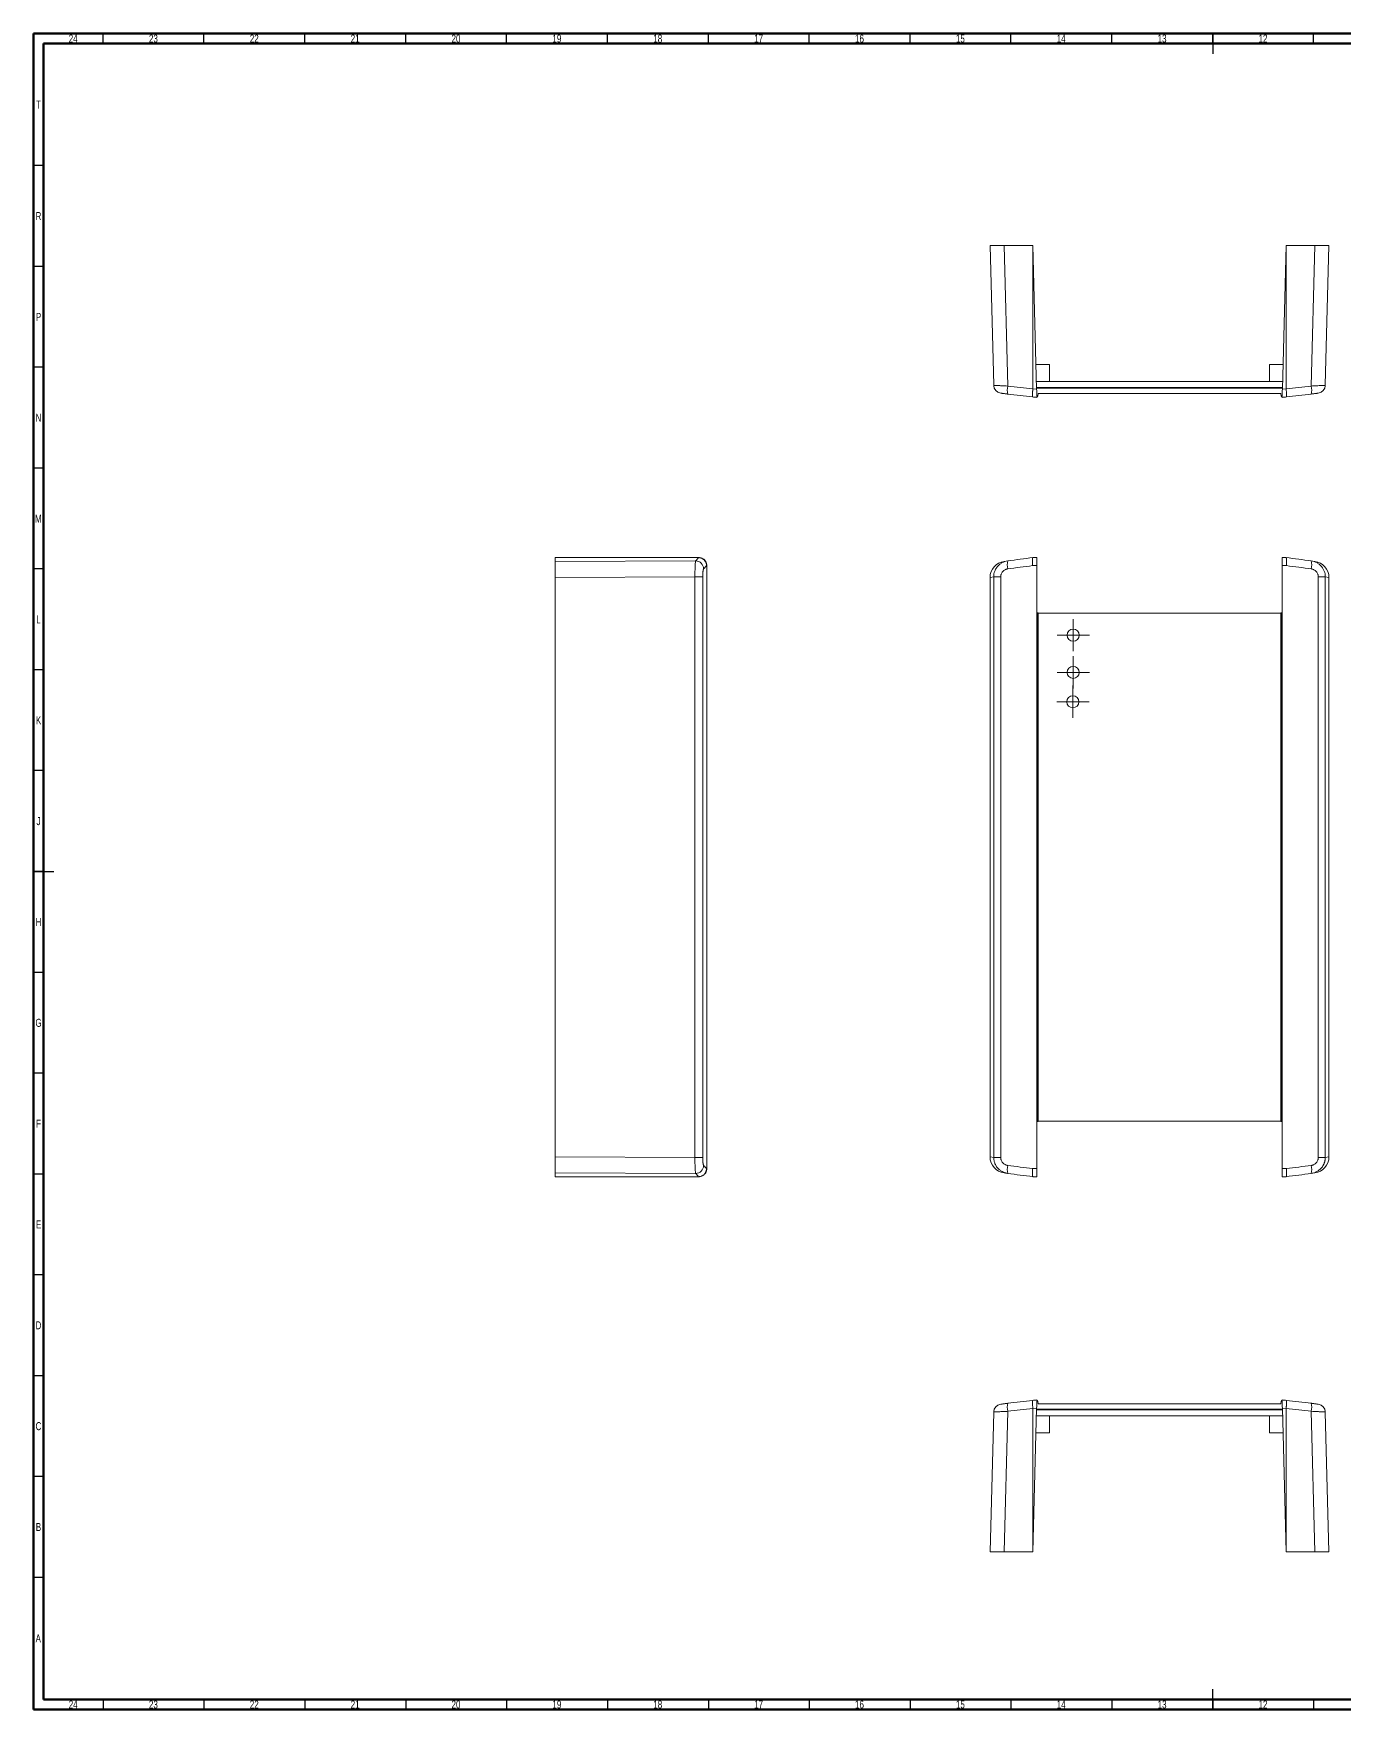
# Model space of a CAD drawing. Header units: millimetres. Extents: x 15 to 1184, y 5 to 836.
# Drawn here: x 15 to 665, y 5 to 836 of the extents above; entities that cross this region are included whole.
import ezdxf

# ---------------------------------------------------------------- set-up
doc = ezdxf.new("R2010")
doc.units = ezdxf.units.MM
doc.styles.add('SLDTEXTSTYLE0', font='TXT', dxfattribs={"width": 0.75})

# ---------------------------------------------------------------- blocks, each defined once
blk = doc.blocks.new('SW_CENTERMARKSYMBOL_0')
at = {"color": 0, "linetype": 'Continuous', "lineweight": 0}
for p, q in [((-5, 0), (-8, 0)), ((0, 0), (-5, 0)), ((0, 5), (0, 8)), ((0, 0), (0, 5)), ((0, 0), (0, -5)), ((0, 0), (5, 0)), ((5, 0), (8, 0)), ((0, -5), (0, -8))]:
    blk.add_line(p, q, dxfattribs=at)
blk = doc.blocks.new('SW_CENTERMARKSYMBOL_1')
at = {"color": 0, "linetype": 'Continuous', "lineweight": 0}
for p, q in [((-5, 0), (-8, 0)), ((0, 0), (-5, 0)), ((0, 5), (0, 8)), ((0, 0), (0, 5)), ((0, 0), (0, -5)), ((0, 0), (5, 0)), ((5, 0), (8, 0)), ((0, -5), (0, -8))]:
    blk.add_line(p, q, dxfattribs=at)
blk = doc.blocks.new('SW_CENTERMARKSYMBOL_2')
at = {"color": 0, "linetype": 'Continuous', "lineweight": 0}
for p, q in [((-5, 0), (-8, 0)), ((0, 0), (-5, 0)), ((0, 5), (0, 8)), ((0, 0), (0, 5)), ((0, 0), (0, -5)), ((0, 0), (5, 0)), ((5, 0), (8, 0)), ((0, -5), (0, -8))]:
    blk.add_line(p, q, dxfattribs=at)

msp = doc.modelspace()

# ---------------------------------------------------------------- linework, layer by layer
at = {"color": 7, "linetype": 'Continuous', "lineweight": 60}
for p, q in [((15, 5), (15, 836)), ((15, 836), (1184, 836)), ((20, 10), (20, 831)), ((20, 831), (1179, 831)), ((1179, 10), (20, 10)), ((1184, 5), (15, 5))]:
    msp.add_line(p, q, dxfattribs=at)
at = {"color": 7, "linetype": 'Continuous', "lineweight": 30}
for p, q in [((49.5, 831), (49.5, 836)), ((99.5, 831), (99.5, 836)), ((149.5, 831), (149.5, 836)), ((199.5, 831), (199.5, 836)), ((249.5, 831), (249.5, 836)), ((299.5, 831), (299.5, 836)), ((349.5, 831), (349.5, 836)), ((399.5, 831), (399.5, 836)), ((449.5, 831), (449.5, 836)), ((499.5, 831), (499.5, 836)), ((549.5, 831), (549.5, 836)), ((599.5, 836), (599.5, 826)), ((599.5, 831), (599.5, 836)), ((649.5, 831), (649.5, 836)), ((20, 770.5), (15, 770.5)), ((20, 720.5), (15, 720.5)), ((20, 670.5), (15, 670.5)), ((20, 620.5), (15, 620.5)), ((20, 570.5), (15, 570.5)), ((20, 520.5), (15, 520.5)), ((20, 470.5), (15, 470.5)), ((15, 420.5), (25, 420.5)), ((20, 420.5), (15, 420.5)), ((20, 370.5), (15, 370.5)), ((20, 320.5), (15, 320.5)), ((20, 270.5), (15, 270.5)), ((20, 220.5), (15, 220.5)), ((20, 170.5), (15, 170.5)), ((20, 120.5), (15, 120.5)), ((20, 70.5), (15, 70.5)), ((49.5, 10), (49.5, 5)), ((99.5, 10), (99.5, 5)), ((149.5, 10), (149.5, 5)), ((199.5, 10), (199.5, 5)), ((249.5, 10), (249.5, 5)), ((299.5, 10), (299.5, 5)), ((349.5, 10), (349.5, 5)), ((399.5, 10), (399.5, 5)), ((449.5, 10), (449.5, 5)), ((499.5, 10), (499.5, 5)), ((549.5, 10), (549.5, 5)), ((599.5, 5), (599.5, 15)), ((599.5, 10), (599.5, 5)), ((649.5, 10), (649.5, 5))]:
    msp.add_line(p, q, dxfattribs=at)
at = {"color": 7, "linetype": 'Continuous', "lineweight": 15}
for p, q in [((489.13, 730.91), (490.95, 661.56)), ((496.09, 730.91), (489.13, 730.91)), ((497.91, 661.21), (496.09, 730.91)), ((496.09, 730.91), (510.36, 730.91)), ((510.36, 730.91), (510.36, 659.82)), ((512.23, 659.63), (510.36, 730.91)), ((635.9, 730.91), (634.03, 659.63)), ((635.9, 659.82), (635.9, 730.91)), ((635.9, 730.91), (650.17, 730.91)), ((650.17, 730.91), (648.35, 661.21)), ((657.13, 730.91), (650.17, 730.91)), ((655.31, 661.56), (657.13, 730.91)), ((518.63, 671.91), (511.9, 671.91)), ((518.63, 663.51), (518.63, 671.91)), ((627.63, 671.91), (627.63, 663.51)), ((634.36, 671.91), (627.63, 671.91)), ((491.08, 661.55), (491.02, 660.89)), ((510.36, 659.82), (512.23, 659.63)), ((634.14, 663.51), (512.12, 663.51)), ((634.06, 660.51), (512.2, 660.51)), ((634.05, 660.18), (512.21, 660.18)), ((512.81, 656.16), (512.93, 657.51)), ((633.33, 657.51), (512.93, 657.51)), ((633.33, 657.51), (633.45, 656.16)), ((634.03, 659.63), (635.9, 659.82)), ((655.24, 660.89), (655.18, 661.55)), ((512.41, 655.8), (512.35, 655.8)), ((633.91, 655.8), (633.85, 655.8)), ((273.5, 576.16), (344.58, 576.16)), ((273.5, 574.28), (273.5, 576.16)), ((343.2, 574.52), (273.5, 574.28)), ((273.5, 574.28), (273.5, 566.34)), ((344.58, 576.16), (344.78, 576.16)), ((497.91, 574.52), (496.09, 574.28)), ((497.92, 574.52), (497.91, 574.52)), ((510.36, 576.16), (512.23, 576.16)), ((634.03, 576.16), (635.9, 576.16)), ((650.17, 574.28), (648.35, 574.52)), ((273.5, 566.34), (342.85, 566.58)), ((273.5, 566.34), (273.5, 278.97)), ((342.85, 566.58), (342.85, 278.73)), ((346.71, 566.58), (342.85, 566.58)), ((346.71, 566.58), (346.71, 278.73)), ((348.59, 572.16), (348.81, 572.16)), ((348.81, 273.16), (348.81, 572.16)), ((489.13, 566.34), (490.95, 566.58)), ((489.13, 566.34), (489.13, 278.97)), ((494.42, 566.58), (490.95, 566.58)), ((490.95, 566.58), (490.95, 278.73)), ((494.42, 566.58), (494.42, 278.73)), ((510.2, 572.16), (512.33, 572.16)), ((512.33, 548.82), (512.33, 572.54)), ((512.33, 273.16), (512.33, 572.16)), ((633.93, 572.54), (633.93, 548.82)), ((633.93, 572.16), (633.93, 273.16)), ((633.93, 572.16), (636.06, 572.16)), ((651.84, 278.73), (651.84, 566.58)), ((651.84, 566.58), (655.31, 566.58)), ((655.31, 278.73), (655.31, 566.58)), ((655.31, 566.58), (657.13, 566.34)), ((657.13, 278.97), (657.13, 566.34)), ((512.33, 548.82), (512.35, 548.81)), ((512.35, 548.81), (512.35, 296.51)), ((512.41, 548.81), (512.35, 548.81)), ((512.41, 548.81), (512.41, 296.51)), ((512.81, 296.54), (512.81, 548.77)), ((512.81, 548.77), (512.93, 548.66)), ((512.93, 548.66), (512.93, 296.66)), ((633.33, 548.66), (512.93, 548.66)), ((633.33, 548.66), (633.45, 548.77)), ((633.33, 296.66), (633.33, 548.66)), ((633.45, 548.77), (633.45, 296.54)), ((633.85, 296.51), (633.85, 548.81)), ((633.91, 548.81), (633.85, 548.81)), ((633.91, 548.81), (633.93, 548.82)), ((633.91, 296.51), (633.91, 548.81)), ((512.35, 296.51), (512.33, 296.49)), ((512.33, 272.77), (512.33, 296.49)), ((512.35, 296.51), (512.41, 296.51)), ((512.93, 296.66), (512.81, 296.54)), ((512.93, 296.66), (633.33, 296.66)), ((633.45, 296.54), (633.33, 296.66)), ((633.85, 296.51), (633.91, 296.51)), ((633.93, 296.49), (633.91, 296.51)), ((633.93, 296.49), (633.93, 272.77)), ((273.5, 278.97), (273.5, 271.03)), ((342.85, 278.73), (273.5, 278.97)), ((346.71, 278.73), (342.85, 278.73)), ((490.95, 278.73), (489.13, 278.97)), ((494.42, 278.73), (490.95, 278.73)), ((655.31, 278.73), (651.84, 278.73)), ((657.13, 278.97), (655.31, 278.73)), ((273.5, 271.03), (343.2, 270.79)), ((273.5, 269.16), (273.5, 271.03)), ((344.58, 269.16), (273.5, 269.16)), ((344.78, 269.16), (344.58, 269.16)), ((348.81, 273.16), (348.59, 273.16)), ((496.09, 271.03), (497.91, 270.79)), ((512.33, 273.16), (510.2, 273.16)), ((512.23, 269.16), (510.36, 269.16)), ((633.93, 273.16), (636.06, 273.16)), ((635.9, 269.16), (634.03, 269.16)), ((648.34, 270.79), (648.35, 270.79)), ((648.35, 270.79), (650.17, 271.03)), ((512.35, 158.26), (512.41, 158.26)), ((512.93, 156.55), (512.81, 157.89)), ((633.45, 157.89), (633.33, 156.55)), ((633.85, 158.26), (633.91, 158.26)), ((490.95, 152.5), (489.13, 83.15)), ((491.02, 153.17), (491.08, 152.51)), ((496.09, 83.15), (497.91, 152.85)), ((512.23, 154.43), (510.36, 154.23)), ((510.36, 83.15), (512.23, 154.43)), ((510.36, 154.23), (510.36, 83.15)), ((512.12, 150.55), (634.14, 150.55)), ((512.2, 153.55), (634.06, 153.55)), ((512.21, 153.87), (634.05, 153.87)), ((512.93, 156.55), (633.33, 156.55)), ((518.63, 142.15), (518.63, 150.55)), ((627.63, 150.55), (627.63, 142.15)), ((635.9, 154.23), (634.03, 154.43)), ((634.03, 154.43), (635.9, 83.15)), ((635.9, 83.15), (635.9, 154.23)), ((648.35, 152.85), (650.17, 83.15)), ((655.18, 152.51), (655.24, 153.17)), ((657.13, 83.15), (655.31, 152.5)), ((511.9, 142.15), (513.13, 142.15)), ((513.13, 142.15), (518.63, 142.15)), ((627.63, 142.15), (633.13, 142.15)), ((633.13, 142.15), (634.36, 142.15)), ((489.13, 83.15), (496.09, 83.15)), ((510.36, 83.15), (496.09, 83.15)), ((650.17, 83.15), (635.9, 83.15)), ((650.17, 83.15), (657.13, 83.15))]:
    msp.add_line(p, q, dxfattribs=at)
for centre in [(530.37, 537.69), (530.37, 519.23), (530.19, 504.67)]:
    msp.add_circle(centre, 3, dxfattribs=at)
for centre, radius, start, end in [((494.94, 661.66), 4, 181.5, 262.46202), ((505.67, 659.27), 8, 165.93989, 194.66076), ((640.59, 659.27), 8, 345.33924, 14.06011), ((651.32, 661.66), 4, 277.53798, 358.5), ((573.13, 1252.51), 600, 263.97981, 264.18405), ((512.41, 656.2), 0.4, 270, 355), ((633.85, 656.2), 0.4, 185, 270), ((573.13, 1252.51), 600, 275.81595, 276.02019), ((343.12, 570.47), 4.04, 1.10962, 88.92913), ((505.98, 572.58), 8.3, 166.48073, 194.12033), ((640.28, 572.58), 8.3, 345.87967, 13.51927), ((343.12, 274.84), 4.04, 271.07087, 358.89038), ((505.98, 272.73), 8.3, 165.87967, 193.51927), ((640.28, 272.73), 8.3, 346.48073, 14.12033), ((573.13, -438.45), 600, 95.81595, 96.02019), ((512.41, 157.86), 0.4, 5, 90), ((633.85, 157.86), 0.4, 90, 175), ((573.13, -438.45), 600, 83.97981, 84.18405), ((494.94, 152.4), 4, 97.53798, 178.5), ((505.67, 154.79), 8, 165.33924, 194.06011), ((640.59, 154.79), 8, 345.93989, 14.66076), ((651.32, 152.4), 4, 1.5, 82.46202)]:
    msp.add_arc(centre, radius, start, end, dxfattribs=at)
for centre, major_axis, ratio, start_param, end_param in [((497.13, 566.34), (-7.93, -1.04), 0.999651, 4.712389, 6.152331), ((649.13, 566.34), (7.93, -1.04), 0.999651, 0.130855, 1.570796), ((512.41, 548.77), (0.4, 0), 0.087489, 0.087266, 1.570796), ((633.85, 548.77), (0.4, 0), 0.087489, 1.570796, 3.054326), ((512.41, 296.54), (0.4, 0), 0.087489, 4.712389, 6.195919), ((633.85, 296.54), (0.4, 0), 0.087489, 3.228859, 4.712389), ((497.13, 278.97), (-7.93, 1.04), 0.999651, 0.130855, 1.570796), ((649.13, 278.97), (7.93, 1.04), 0.999651, 4.712389, 6.152331)]:
    msp.add_ellipse(centre, major_axis=major_axis, ratio=ratio, start_param=start_param, end_param=end_param, dxfattribs=at)
for points, knots in [([(491.08, 661.55), (491.08, 661.55), (490.95, 661.56), (490.95, 661.56), (490.95, 661.56)], [0, 0, 0, 0, 0.044988, 1, 1, 1, 1]), ([(497.93, 657.24), (497.84, 657.25), (497.65, 657.28), (497.37, 657.31), (497.09, 657.35), (496.83, 657.38), (496.44, 657.43), (495.95, 657.5), (495.42, 657.56), (494.98, 657.62), (494.7, 657.66), (494.53, 657.68), (494.44, 657.69), (494.43, 657.69), (494.42, 657.7)], [0, 0, 0, 0, 0.0503348, 0.1002676, 0.150047, 0.1999241, 0.2501483, 0.375218, 0.4999643, 0.6249976, 0.7497407, 0.833424, 0.9164159, 1, 1, 1, 1]), ([(510.36, 659.77), (510.35, 659.68), (510.33, 659.5), (510.3, 659.23), (510.28, 658.97), (510.25, 658.7), (510.23, 658.43), (510.21, 658.17), (510.19, 657.92), (510.18, 657.67), (510.16, 657.43), (510.15, 657.2), (510.14, 656.98), (510.13, 656.75), (510.13, 656.53), (510.13, 656.32), (510.14, 656.12), (510.15, 655.96), (510.17, 655.85), (510.19, 655.83), (510.2, 655.82)], [0, 0, 0, 0, 0.042987, 0.0864622, 0.1304265, 0.1748807, 0.2198255, 0.2652618, 0.3111904, 0.357612, 0.4045272, 0.4519369, 0.4998416, 0.5516399, 0.6099909, 0.674894, 0.746348, 0.8243515, 0.9089029, 1, 1, 1, 1]), ([(512.33, 655.62), (512.33, 655.67), (512.33, 655.8), (512.32, 656.14), (512.31, 656.27), (512.31, 656.57), (512.3, 656.74), (512.29, 657.11), (512.29, 657.31), (512.28, 657.73), (512.27, 657.95), (512.25, 658.64), (512.24, 659.13), (512.23, 659.63)], [0, 0, 0, 0, 0.25, 0.25, 0.375, 0.375, 0.5, 0.5, 0.625, 0.625, 0.75, 0.75, 1, 1, 1, 1]), ([(634.03, 659.63), (634.02, 659.13), (634.01, 658.65), (633.99, 657.95), (633.98, 657.73), (633.97, 657.31), (633.97, 657.11), (633.96, 656.74), (633.95, 656.58), (633.95, 656.28), (633.94, 656.14), (633.93, 655.81), (633.93, 655.67), (633.93, 655.62)], [0, 0, 0, 0, 0.25, 0.25, 0.375, 0.375, 0.5, 0.5, 0.625, 0.625, 0.75, 0.75, 1, 1, 1, 1]), ([(636.06, 655.82), (636.06, 655.82), (636.08, 655.83), (636.09, 655.86), (636.1, 655.91), (636.11, 655.97), (636.12, 656.05), (636.12, 656.13), (636.13, 656.23), (636.13, 656.33), (636.13, 656.43), (636.13, 656.54), (636.13, 656.65), (636.13, 656.76), (636.12, 656.87), (636.12, 657.07), (636.1, 657.38), (636.07, 657.83), (636.04, 658.3), (636, 658.78), (635.95, 659.28), (635.92, 659.61), (635.9, 659.77)], [0, 0, 0, 0, 0.046396, 0.091152, 0.13427, 0.175749, 0.215589, 0.253789, 0.290351, 0.325274, 0.358557, 0.390201, 0.420207, 0.448573, 0.4753, 0.500388, 0.587788, 0.673529, 0.757616, 0.840054, 0.920847, 1, 1, 1, 1]), ([(651.84, 657.7), (651.84, 657.7), (651.83, 657.69), (651.8, 657.69), (651.75, 657.68), (651.67, 657.67), (651.53, 657.65), (651.28, 657.62), (650.84, 657.56), (650.31, 657.5), (649.77, 657.43), (649.26, 657.36), (648.8, 657.3), (648.48, 657.26), (648.33, 657.24)], [0, 0, 0, 0, 0.050273, 0.100169, 0.149964, 0.199935, 0.250356, 0.374995, 0.500131, 0.624799, 0.749944, 0.833382, 0.916347, 1, 1, 1, 1]), ([(655.31, 661.56), (655.31, 661.56), (655.14, 661.55), (654.62, 661.53), (654.41, 661.51), (653.91, 661.49), (653.63, 661.48), (652.99, 661.44), (652.64, 661.43), (651.89, 661.39), (651.49, 661.37), (650.21, 661.3), (649.3, 661.26), (648.35, 661.21)], [0, 0, 0, 0, 0.25, 0.25, 0.375, 0.375, 0.5, 0.5, 0.625, 0.625, 0.75, 0.75, 1, 1, 1, 1]), ([(343.2, 574.52), (343.15, 574.39), (343.1, 574.1), (343.04, 573.42), (343.02, 573.16), (342.98, 572.57), (342.96, 572.24), (342.93, 571.51), (342.92, 571.13), (342.89, 570.31), (342.88, 569.87), (342.86, 568.51), (342.85, 567.56), (342.85, 566.58)], [0, 0, 0, 0, 0.25, 0.25, 0.375, 0.375, 0.5, 0.5, 0.625, 0.625, 0.75, 0.75, 1, 1, 1, 1]), ([(344.64, 576.15), (344.73, 576.15), (344.9, 576.15), (345.17, 576.11), (345.44, 576.06), (345.71, 576), (345.97, 575.91), (346.23, 575.8), (346.49, 575.67), (346.74, 575.52), (346.98, 575.36), (347.21, 575.17), (347.43, 574.96), (347.65, 574.72), (347.87, 574.43), (348.09, 574.09), (348.28, 573.68), (348.45, 573.22), (348.56, 572.71), (348.58, 572.34), (348.59, 572.16)], [0, 0, 0, 0, 0.042987, 0.0864622, 0.1304265, 0.1748807, 0.2198255, 0.2652618, 0.3111904, 0.357612, 0.4045272, 0.4519369, 0.4998416, 0.5516399, 0.6099909, 0.674894, 0.746348, 0.8243515, 0.9089029, 1, 1, 1, 1]), ([(348.79, 572.54), (348.74, 573.04), (348.6, 573.51), (348.27, 574.17), (348.13, 574.38), (347.84, 574.77), (347.67, 574.96), (347.3, 575.29), (347.1, 575.43), (346.68, 575.69), (346.46, 575.8), (345.77, 576.06), (345.27, 576.16), (344.78, 576.16)], [0, 0, 0, 0, 0.25, 0.25, 0.375, 0.375, 0.5, 0.5, 0.625, 0.625, 0.75, 0.75, 1, 1, 1, 1]), ([(497.91, 574.52), (496.96, 574.39), (496.05, 574.1), (494.77, 573.42), (494.37, 573.16), (493.62, 572.57), (493.27, 572.24), (492.63, 571.51), (492.35, 571.13), (491.85, 570.31), (491.64, 569.87), (491.12, 568.51), (490.95, 567.56), (490.95, 566.58)], [0, 0, 0, 0, 0.25, 0.25, 0.375, 0.375, 0.5, 0.5, 0.625, 0.625, 0.75, 0.75, 1, 1, 1, 1]), ([(510.36, 576.15), (510.35, 576.15), (510.33, 576.15), (510.3, 576.11), (510.28, 576.06), (510.25, 576), (510.23, 575.91), (510.21, 575.8), (510.19, 575.67), (510.18, 575.52), (510.16, 575.36), (510.15, 575.17), (510.14, 574.96), (510.13, 574.72), (510.13, 574.43), (510.13, 574.09), (510.14, 573.68), (510.15, 573.22), (510.17, 572.71), (510.19, 572.34), (510.2, 572.16)], [0, 0, 0, 0, 0.042987, 0.0864622, 0.1304265, 0.1748807, 0.2198255, 0.2652618, 0.3111904, 0.357612, 0.4045272, 0.4519369, 0.4998416, 0.5516399, 0.6099909, 0.674894, 0.746348, 0.8243515, 0.9089029, 1, 1, 1, 1]), ([(512.33, 572.54), (512.33, 573.04), (512.33, 573.51), (512.32, 574.17), (512.31, 574.38), (512.31, 574.77), (512.3, 574.96), (512.29, 575.29), (512.29, 575.43), (512.28, 575.69), (512.27, 575.8), (512.25, 576.06), (512.24, 576.16), (512.23, 576.16)], [0, 0, 0, 0, 0.25, 0.25, 0.375, 0.375, 0.5, 0.5, 0.625, 0.625, 0.75, 0.75, 1, 1, 1, 1]), ([(634.03, 576.16), (634.02, 576.16), (634.01, 576.07), (633.99, 575.8), (633.98, 575.69), (633.97, 575.44), (633.97, 575.29), (633.96, 574.96), (633.95, 574.78), (633.95, 574.39), (633.94, 574.18), (633.93, 573.52), (633.93, 573.04), (633.93, 572.54)], [0, 0, 0, 0, 0.25, 0.25, 0.375, 0.375, 0.5, 0.5, 0.625, 0.625, 0.75, 0.75, 1, 1, 1, 1]), ([(636.06, 572.16), (636.06, 572.25), (636.08, 572.44), (636.09, 572.72), (636.1, 572.98), (636.11, 573.23), (636.12, 573.47), (636.12, 573.69), (636.13, 573.9), (636.13, 574.09), (636.13, 574.27), (636.13, 574.43), (636.13, 574.59), (636.13, 574.72), (636.12, 574.85), (636.12, 575.06), (636.1, 575.33), (636.07, 575.63), (636.04, 575.86), (636, 576.03), (635.95, 576.13), (635.92, 576.15), (635.9, 576.15)], [0, 0, 0, 0, 0.046396, 0.091152, 0.13427, 0.175749, 0.215589, 0.253789, 0.290351, 0.325274, 0.358557, 0.390201, 0.420207, 0.448573, 0.4753, 0.500388, 0.587788, 0.673529, 0.757616, 0.840054, 0.920847, 1, 1, 1, 1]), ([(655.31, 566.58), (655.31, 567.56), (655.14, 568.51), (654.62, 569.87), (654.41, 570.31), (653.91, 571.13), (653.63, 571.51), (652.99, 572.24), (652.64, 572.57), (651.89, 573.16), (651.49, 573.42), (650.21, 574.1), (649.3, 574.39), (648.35, 574.52)], [0, 0, 0, 0, 0.25, 0.25, 0.375, 0.375, 0.5, 0.5, 0.625, 0.625, 0.75, 0.75, 1, 1, 1, 1]), ([(347.17, 570.55), (347.15, 570.54), (347.13, 570.51), (347.09, 570.44), (347.06, 570.35), (347.02, 570.25), (346.97, 570.06), (346.91, 569.74), (346.84, 569.25), (346.79, 568.67), (346.75, 568.08), (346.73, 567.55), (346.71, 567.07), (346.71, 566.75), (346.71, 566.58)], [0, 0, 0, 0, 0.0503348, 0.1002676, 0.150047, 0.1999241, 0.2501483, 0.375218, 0.4999643, 0.6249976, 0.7497407, 0.833424, 0.9164159, 1, 1, 1, 1]), ([(497.93, 570.55), (497.84, 570.54), (497.65, 570.51), (497.37, 570.44), (497.09, 570.35), (496.83, 570.25), (496.44, 570.06), (495.95, 569.74), (495.42, 569.25), (494.98, 568.67), (494.7, 568.08), (494.53, 567.55), (494.44, 567.07), (494.43, 566.75), (494.42, 566.58)], [0, 0, 0, 0, 0.0503348, 0.1002676, 0.150047, 0.1999241, 0.2501483, 0.375218, 0.4999643, 0.6249976, 0.7497407, 0.833424, 0.9164159, 1, 1, 1, 1]), ([(651.84, 566.58), (651.84, 566.68), (651.83, 566.87), (651.8, 567.16), (651.75, 567.45), (651.67, 567.73), (651.53, 568.14), (651.28, 568.67), (650.84, 569.25), (650.31, 569.74), (649.77, 570.09), (649.26, 570.32), (648.8, 570.47), (648.48, 570.52), (648.33, 570.55)], [0, 0, 0, 0, 0.050273, 0.100169, 0.149964, 0.199935, 0.250356, 0.374995, 0.500131, 0.624799, 0.749944, 0.833382, 0.916347, 1, 1, 1, 1]), ([(343.2, 270.79), (343.19, 270.81), (343.18, 270.85), (343.16, 270.93), (343.14, 271.01), (343.13, 271.11), (343.11, 271.21), (343.1, 271.32), (343.08, 271.44), (343.07, 271.55), (343.04, 271.86), (343, 272.44), (342.95, 273.3), (342.92, 274.11), (342.9, 274.83), (342.88, 275.59), (342.87, 276.36), (342.86, 277.15), (342.85, 277.94), (342.85, 278.47), (342.85, 278.73)], [0, 0, 0, 0, 0.033856, 0.066195, 0.097018, 0.126324, 0.154114, 0.180387, 0.205143, 0.228382, 0.250105, 0.380583, 0.499832, 0.574674, 0.64838, 0.720953, 0.792398, 0.862719, 0.931918, 1, 1, 1, 1]), ([(346.71, 278.73), (346.71, 278.63), (346.71, 278.44), (346.72, 278.15), (346.72, 277.86), (346.73, 277.58), (346.75, 277.17), (346.79, 276.65), (346.84, 276.06), (346.91, 275.57), (346.98, 275.22), (347.05, 274.99), (347.11, 274.84), (347.15, 274.79), (347.17, 274.76)], [0, 0, 0, 0, 0.050273, 0.100169, 0.149964, 0.199935, 0.250356, 0.374995, 0.500131, 0.624799, 0.749944, 0.833382, 0.916347, 1, 1, 1, 1]), ([(497.91, 270.79), (497.79, 270.81), (497.53, 270.85), (497.17, 270.93), (496.82, 271.01), (496.5, 271.11), (496.2, 271.21), (495.92, 271.32), (495.65, 271.44), (495.41, 271.55), (494.81, 271.86), (493.94, 272.44), (493.03, 273.3), (492.4, 274.11), (491.94, 274.83), (491.57, 275.59), (491.29, 276.36), (491.09, 277.15), (490.97, 277.94), (490.95, 278.47), (490.95, 278.73)], [0, 0, 0, 0, 0.033856, 0.066195, 0.097018, 0.126324, 0.154114, 0.180387, 0.205143, 0.228382, 0.250105, 0.380583, 0.499832, 0.574674, 0.64838, 0.720953, 0.792398, 0.862719, 0.931918, 1, 1, 1, 1]), ([(494.42, 278.73), (494.42, 278.63), (494.43, 278.44), (494.46, 278.15), (494.51, 277.86), (494.59, 277.58), (494.73, 277.17), (494.98, 276.65), (495.42, 276.06), (495.95, 275.57), (496.49, 275.22), (497, 274.99), (497.46, 274.84), (497.78, 274.79), (497.93, 274.76)], [0, 0, 0, 0, 0.050273, 0.100169, 0.149964, 0.199935, 0.250356, 0.374995, 0.500131, 0.624799, 0.749944, 0.833382, 0.916347, 1, 1, 1, 1]), ([(648.33, 274.76), (648.42, 274.77), (648.61, 274.8), (648.89, 274.87), (649.17, 274.96), (649.43, 275.06), (649.82, 275.25), (650.31, 275.57), (650.84, 276.06), (651.28, 276.65), (651.56, 277.23), (651.73, 277.77), (651.82, 278.24), (651.83, 278.57), (651.84, 278.73)], [0, 0, 0, 0, 0.050335, 0.100268, 0.150047, 0.199924, 0.250148, 0.375218, 0.499964, 0.624998, 0.749741, 0.833424, 0.916416, 1, 1, 1, 1]), ([(655.31, 278.73), (655.31, 278.6), (655.31, 278.34), (655.28, 277.94), (655.23, 277.55), (655.16, 277.15), (655.07, 276.76), (654.96, 276.37), (654.83, 275.98), (654.68, 275.59), (654.5, 275.21), (654.31, 274.84), (654.09, 274.48), (653.86, 274.12), (653.6, 273.78), (653.12, 273.2), (652.32, 272.44), (651.35, 271.8), (650.52, 271.39), (649.89, 271.15), (649.16, 270.93), (648.63, 270.84), (648.35, 270.79)], [0, 0, 0, 0, 0.033908, 0.068095, 0.102561, 0.137308, 0.172335, 0.207643, 0.243233, 0.279105, 0.31526, 0.351697, 0.388418, 0.425423, 0.462713, 0.500287, 0.619517, 0.74999, 0.800981, 0.859647, 0.925988, 1, 1, 1, 1]), ([(348.59, 273.16), (348.58, 273.06), (348.58, 272.87), (348.55, 272.59), (348.5, 272.33), (348.44, 272.08), (348.36, 271.84), (348.27, 271.62), (348.18, 271.41), (348.08, 271.22), (347.97, 271.04), (347.86, 270.88), (347.75, 270.72), (347.64, 270.59), (347.53, 270.46), (347.33, 270.25), (347.02, 269.98), (346.58, 269.68), (346.11, 269.45), (345.62, 269.28), (345.13, 269.18), (344.8, 269.16), (344.64, 269.16)], [0, 0, 0, 0, 0.046396, 0.091152, 0.13427, 0.175749, 0.215589, 0.253789, 0.290351, 0.325274, 0.358557, 0.390201, 0.420207, 0.448573, 0.4753, 0.500388, 0.587788, 0.673529, 0.757616, 0.840054, 0.920847, 1, 1, 1, 1]), ([(344.78, 269.16), (345.27, 269.16), (345.76, 269.25), (346.46, 269.51), (346.68, 269.62), (347.1, 269.87), (347.3, 270.02), (347.66, 270.35), (347.83, 270.53), (348.13, 270.92), (348.27, 271.14), (348.6, 271.79), (348.74, 272.27), (348.79, 272.77)], [0, 0, 0, 0, 0.25, 0.25, 0.375, 0.375, 0.5, 0.5, 0.625, 0.625, 0.75, 0.75, 1, 1, 1, 1]), ([(510.2, 273.16), (510.2, 273.06), (510.18, 272.87), (510.17, 272.59), (510.16, 272.33), (510.15, 272.08), (510.14, 271.84), (510.14, 271.62), (510.13, 271.41), (510.13, 271.22), (510.13, 271.04), (510.13, 270.88), (510.13, 270.72), (510.13, 270.59), (510.14, 270.46), (510.14, 270.25), (510.16, 269.98), (510.19, 269.68), (510.22, 269.45), (510.26, 269.28), (510.31, 269.18), (510.34, 269.16), (510.36, 269.16)], [0, 0, 0, 0, 0.046396, 0.091152, 0.13427, 0.175749, 0.215589, 0.253789, 0.290351, 0.325274, 0.358557, 0.390201, 0.420207, 0.448573, 0.4753, 0.500388, 0.587788, 0.673529, 0.757616, 0.840054, 0.920847, 1, 1, 1, 1]), ([(512.23, 269.16), (512.24, 269.16), (512.25, 269.25), (512.27, 269.51), (512.28, 269.62), (512.29, 269.87), (512.29, 270.02), (512.3, 270.35), (512.31, 270.53), (512.31, 270.92), (512.32, 271.14), (512.33, 271.79), (512.33, 272.27), (512.33, 272.77)], [0, 0, 0, 0, 0.25, 0.25, 0.375, 0.375, 0.5, 0.5, 0.625, 0.625, 0.75, 0.75, 1, 1, 1, 1]), ([(633.93, 272.77), (633.93, 272.27), (633.93, 271.8), (633.94, 271.14), (633.95, 270.93), (633.95, 270.54), (633.96, 270.35), (633.97, 270.02), (633.97, 269.88), (633.98, 269.62), (633.99, 269.51), (634.01, 269.25), (634.02, 269.16), (634.03, 269.16)], [0, 0, 0, 0, 0.25, 0.25, 0.375, 0.375, 0.5, 0.5, 0.625, 0.625, 0.75, 0.75, 1, 1, 1, 1]), ([(635.9, 269.16), (635.91, 269.16), (635.93, 269.16), (635.96, 269.2), (635.98, 269.25), (636.01, 269.32), (636.03, 269.4), (636.05, 269.51), (636.07, 269.64), (636.08, 269.79), (636.1, 269.95), (636.11, 270.14), (636.12, 270.35), (636.13, 270.59), (636.13, 270.88), (636.13, 271.23), (636.12, 271.63), (636.11, 272.09), (636.09, 272.6), (636.07, 272.97), (636.06, 273.16)], [0, 0, 0, 0, 0.042987, 0.0864622, 0.1304265, 0.1748807, 0.2198255, 0.2652618, 0.3111904, 0.357612, 0.4045272, 0.4519369, 0.4998416, 0.5516399, 0.6099909, 0.674894, 0.746348, 0.8243515, 0.9089029, 1, 1, 1, 1]), ([(510.2, 158.24), (510.2, 158.24), (510.18, 158.23), (510.17, 158.2), (510.16, 158.15), (510.15, 158.09), (510.14, 158.01), (510.14, 157.93), (510.13, 157.83), (510.13, 157.73), (510.13, 157.63), (510.13, 157.52), (510.13, 157.41), (510.13, 157.29), (510.14, 157.19), (510.14, 156.99), (510.16, 156.68), (510.19, 156.23), (510.22, 155.76), (510.26, 155.28), (510.31, 154.78), (510.34, 154.45), (510.36, 154.29)], [0, 0, 0, 0, 0.046396, 0.091152, 0.13427, 0.175749, 0.215589, 0.253789, 0.290351, 0.325274, 0.358557, 0.390201, 0.420207, 0.448573, 0.4753, 0.500388, 0.587788, 0.673529, 0.757616, 0.840054, 0.920847, 1, 1, 1, 1]), ([(512.23, 154.43), (512.24, 154.93), (512.25, 155.41), (512.27, 156.11), (512.28, 156.33), (512.29, 156.75), (512.29, 156.95), (512.3, 157.32), (512.31, 157.48), (512.31, 157.78), (512.32, 157.92), (512.33, 158.25), (512.33, 158.39), (512.33, 158.44)], [0, 0, 0, 0, 0.25, 0.25, 0.375, 0.375, 0.5, 0.5, 0.625, 0.625, 0.75, 0.75, 1, 1, 1, 1]), ([(633.93, 158.44), (633.93, 158.39), (633.93, 158.25), (633.94, 157.92), (633.95, 157.79), (633.95, 157.49), (633.96, 157.32), (633.97, 156.95), (633.97, 156.75), (633.98, 156.33), (633.99, 156.11), (634.01, 155.42), (634.02, 154.93), (634.03, 154.43)], [0, 0, 0, 0, 0.25, 0.25, 0.375, 0.375, 0.5, 0.5, 0.625, 0.625, 0.75, 0.75, 1, 1, 1, 1]), ([(635.9, 154.29), (635.91, 154.38), (635.93, 154.56), (635.96, 154.82), (635.98, 155.09), (636.01, 155.36), (636.03, 155.62), (636.05, 155.89), (636.07, 156.14), (636.08, 156.39), (636.1, 156.63), (636.11, 156.86), (636.12, 157.08), (636.13, 157.3), (636.13, 157.53), (636.13, 157.74), (636.12, 157.94), (636.11, 158.1), (636.09, 158.21), (636.07, 158.23), (636.06, 158.24)], [0, 0, 0, 0, 0.042987, 0.0864622, 0.1304265, 0.1748807, 0.2198255, 0.2652618, 0.3111904, 0.357612, 0.4045272, 0.4519369, 0.4998416, 0.5516399, 0.6099909, 0.674894, 0.746348, 0.8243515, 0.9089029, 1, 1, 1, 1]), ([(497.91, 152.85), (497.79, 152.84), (497.53, 152.83), (497.17, 152.81), (496.82, 152.79), (496.5, 152.78), (496.2, 152.76), (495.92, 152.75), (495.65, 152.74), (495.41, 152.72), (494.81, 152.69), (493.94, 152.65), (493.03, 152.6), (492.4, 152.57), (491.94, 152.55), (491.57, 152.53), (491.29, 152.52), (491.09, 152.51), (490.97, 152.5), (490.95, 152.5), (490.95, 152.5)], [0, 0, 0, 0, 0.033856, 0.066195, 0.097018, 0.126324, 0.154114, 0.180387, 0.205143, 0.228382, 0.250105, 0.380583, 0.499832, 0.574674, 0.64838, 0.720953, 0.792398, 0.862719, 0.931918, 1, 1, 1, 1]), ([(494.42, 156.36), (494.42, 156.36), (494.43, 156.36), (494.46, 156.37), (494.51, 156.38), (494.59, 156.38), (494.73, 156.4), (494.98, 156.44), (495.42, 156.49), (495.95, 156.56), (496.49, 156.63), (497, 156.7), (497.46, 156.76), (497.78, 156.8), (497.93, 156.82)], [0, 0, 0, 0, 0.050273, 0.100169, 0.149964, 0.199935, 0.250356, 0.374995, 0.500131, 0.624799, 0.749944, 0.833382, 0.916347, 1, 1, 1, 1]), ([(648.33, 156.82), (648.42, 156.81), (648.61, 156.78), (648.89, 156.75), (649.17, 156.71), (649.43, 156.68), (649.82, 156.63), (650.31, 156.56), (650.84, 156.49), (651.28, 156.44), (651.56, 156.4), (651.73, 156.38), (651.82, 156.37), (651.83, 156.36), (651.84, 156.36)], [0, 0, 0, 0, 0.050335, 0.100268, 0.150047, 0.199924, 0.250148, 0.375218, 0.499964, 0.624998, 0.749741, 0.833424, 0.916416, 1, 1, 1, 1]), ([(655.31, 152.5), (655.31, 152.5), (655.31, 152.5), (655.18, 152.51), (655.18, 152.51)], [0, 0, 0, 0, 0.955012, 1, 1, 1, 1])]:
    msp.add_open_spline(points, degree=3, knots=knots, dxfattribs=at)
at = {"color": 8, "linetype": 'Continuous', "lineweight": 15}
for points, knots in [([(497.91, 661.21), (497.38, 661.24), (496.44, 661.28), (495.25, 661.34), (494.32, 661.39), (493.57, 661.43), (492.79, 661.47), (492.03, 661.51), (491.39, 661.54), (491.18, 661.55), (491.08, 661.55)], [0, 0, 0, 0, 0.1604028, 0.285787, 0.3868349, 0.4821509, 0.5717365, 0.7205974, 0.8654965, 1, 1, 1, 1]), ([(655.18, 152.51), (655.08, 152.51), (654.87, 152.52), (654.23, 152.55), (653.47, 152.59), (652.69, 152.63), (651.94, 152.67), (651.01, 152.71), (649.82, 152.78), (648.88, 152.82), (648.35, 152.85)], [0, 0, 0, 0, 0.134503, 0.279403, 0.428264, 0.517849, 0.613165, 0.714213, 0.839597, 1, 1, 1, 1])]:
    msp.add_open_spline(points, degree=3, knots=knots, dxfattribs=at)
at = {"color": 7, "linetype": 'Continuous', "lineweight": 15}
for points in [[(510.36, 659.77), (506.2, 660.21), (502.06, 660.69), (497.91, 661.21)], [(510.2, 655.82), (506.11, 656.25), (502.02, 656.72), (497.93, 657.24)], [(510.36, 659.82), (510.36, 659.81), (510.36, 659.79), (510.36, 659.77)], [(648.35, 661.21), (644.2, 660.69), (640.06, 660.21), (635.9, 659.77)], [(635.9, 659.77), (635.9, 659.79), (635.9, 659.81), (635.9, 659.82)], [(648.33, 657.24), (644.24, 656.72), (640.15, 656.25), (636.06, 655.82)], [(512.33, 655.6), (512.33, 655.6), (512.33, 655.6), (512.33, 655.62)], [(633.93, 655.62), (633.93, 655.6), (633.93, 655.6), (633.93, 655.6)], [(344.64, 576.15), (344.2, 575.61), (343.72, 575.06), (343.2, 574.52)], [(344.58, 576.16), (344.6, 576.16), (344.62, 576.16), (344.64, 576.15)], [(510.36, 576.15), (506.2, 575.61), (502.06, 575.06), (497.91, 574.52)], [(510.36, 576.16), (510.36, 576.16), (510.36, 576.16), (510.36, 576.15)], [(635.9, 576.15), (635.9, 576.16), (635.9, 576.16), (635.9, 576.16)], [(648.35, 574.52), (644.2, 575.06), (640.06, 575.61), (635.9, 576.15)], [(348.59, 572.16), (348.16, 571.62), (347.68, 571.09), (347.17, 570.55)], [(348.81, 572.16), (348.81, 572.28), (348.8, 572.41), (348.79, 572.54)], [(510.2, 572.16), (506.11, 571.62), (502.02, 571.09), (497.93, 570.55)], [(512.33, 572.16), (512.33, 572.28), (512.33, 572.41), (512.33, 572.54)], [(633.93, 572.54), (633.93, 572.41), (633.93, 572.28), (633.93, 572.16)], [(648.33, 570.55), (644.24, 571.09), (640.15, 571.62), (636.06, 572.16)], [(347.17, 274.76), (347.68, 274.22), (348.16, 273.69), (348.59, 273.16)], [(497.93, 274.76), (502.02, 274.22), (506.11, 273.69), (510.2, 273.16)], [(648.33, 274.76), (644.24, 274.23), (640.15, 273.69), (636.06, 273.16)], [(343.2, 270.79), (343.72, 270.25), (344.2, 269.7), (344.64, 269.16)], [(344.64, 269.16), (344.62, 269.16), (344.6, 269.16), (344.58, 269.16)], [(348.79, 272.77), (348.8, 272.9), (348.81, 273.03), (348.81, 273.16)], [(497.91, 270.79), (502.06, 270.25), (506.2, 269.7), (510.36, 269.16)], [(510.36, 269.16), (510.36, 269.16), (510.36, 269.16), (510.36, 269.16)], [(512.33, 272.77), (512.33, 272.9), (512.33, 273.03), (512.33, 273.16)], [(633.93, 273.16), (633.93, 273.03), (633.93, 272.9), (633.93, 272.77)], [(635.9, 269.16), (640.06, 269.7), (644.2, 270.25), (648.35, 270.79)], [(635.9, 269.16), (635.9, 269.16), (635.9, 269.16), (635.9, 269.16)], [(497.93, 156.82), (502.02, 157.33), (506.11, 157.81), (510.2, 158.24)], [(512.33, 158.44), (512.33, 158.45), (512.33, 158.46), (512.33, 158.46)], [(633.93, 158.46), (633.93, 158.46), (633.93, 158.45), (633.93, 158.44)], [(648.33, 156.82), (644.24, 157.33), (640.15, 157.81), (636.06, 158.24)], [(497.91, 152.85), (502.06, 153.37), (506.2, 153.85), (510.36, 154.29)], [(510.36, 154.29), (510.36, 154.27), (510.36, 154.25), (510.36, 154.23)], [(635.9, 154.29), (640.06, 153.85), (644.2, 153.37), (648.35, 152.85)], [(635.9, 154.23), (635.9, 154.25), (635.9, 154.27), (635.9, 154.29)]]:
    msp.add_open_spline(points, degree=3, dxfattribs=at)

# ---------------------------------------------------------------- block references
at = {"color": 7, "linetype": 'Continuous', "lineweight": 0}
for name, p in [('SW_CENTERMARKSYMBOL_0', (530.37, 537.69)), ('SW_CENTERMARKSYMBOL_2', (530.37, 519.23)), ('SW_CENTERMARKSYMBOL_1', (530.19, 504.67))]:
    msp.add_blockref(name, p, dxfattribs=at)

# ---------------------------------------------------------------- texts
at = {"color": 7, "linetype": 'Continuous', "lineweight": 0, "attachment_point": 2, "style": 'SLDTEXTSTYLE0'}
for s, insert, char_height in [('24', (34.67, 835.47), 3.969), ('23', (74.42, 835.47), 3.969), ('22', (124.42, 835.47), 3.969), ('21', (174.42, 835.47), 3.969), ('20', (224.42, 835.47), 3.969), ('19', (274.42, 835.47), 3.969), ('18', (324.42, 835.47), 3.969), ('17', (374.42, 835.47), 3.969), ('16', (424.42, 835.47), 3.969), ('15', (474.42, 835.47), 3.969), ('14', (524.42, 835.47), 3.969), ('13', (574.42, 835.47), 3.969), ('12', (624.42, 835.47), 3.969), ('T', (17.49, 802.78), 3.97), ('R', (17.44, 747.47), 3.97), ('P', (17.48, 697.47), 3.97), ('N', (17.46, 647.47), 3.97), ('M', (17.36, 597.47), 3.97), ('L', (17.45, 547.47), 3.97), ('K', (17.49, 497.47), 3.97), ('J', (17.47, 447.47), 3.97), ('H', (17.49, 397.47), 3.97), ('G', (17.49, 347.47), 3.97), ('F', (17.46, 297.47), 3.97), ('E', (17.51, 247.47), 3.97), ('D', (17.45, 197.47), 3.97), ('C', (17.46, 147.47), 3.97), ('B', (17.47, 97.47), 3.97), ('A', (17.34, 42.22), 3.97), ('24', (34.67, 9.47), 3.969), ('23', (74.42, 9.47), 3.969), ('22', (124.42, 9.47), 3.969), ('21', (174.42, 9.47), 3.969), ('20', (224.42, 9.47), 3.969), ('19', (274.42, 9.47), 3.969), ('18', (324.42, 9.47), 3.969), ('17', (374.42, 9.47), 3.969), ('16', (424.42, 9.47), 3.969), ('15', (474.42, 9.47), 3.969), ('14', (524.42, 9.47), 3.969), ('13', (574.42, 9.47), 3.969), ('12', (624.42, 9.47), 3.969)]:
    msp.add_mtext(s, dxfattribs=dict(at, insert=insert, char_height=char_height))

doc.saveas('drawing.dxf')
